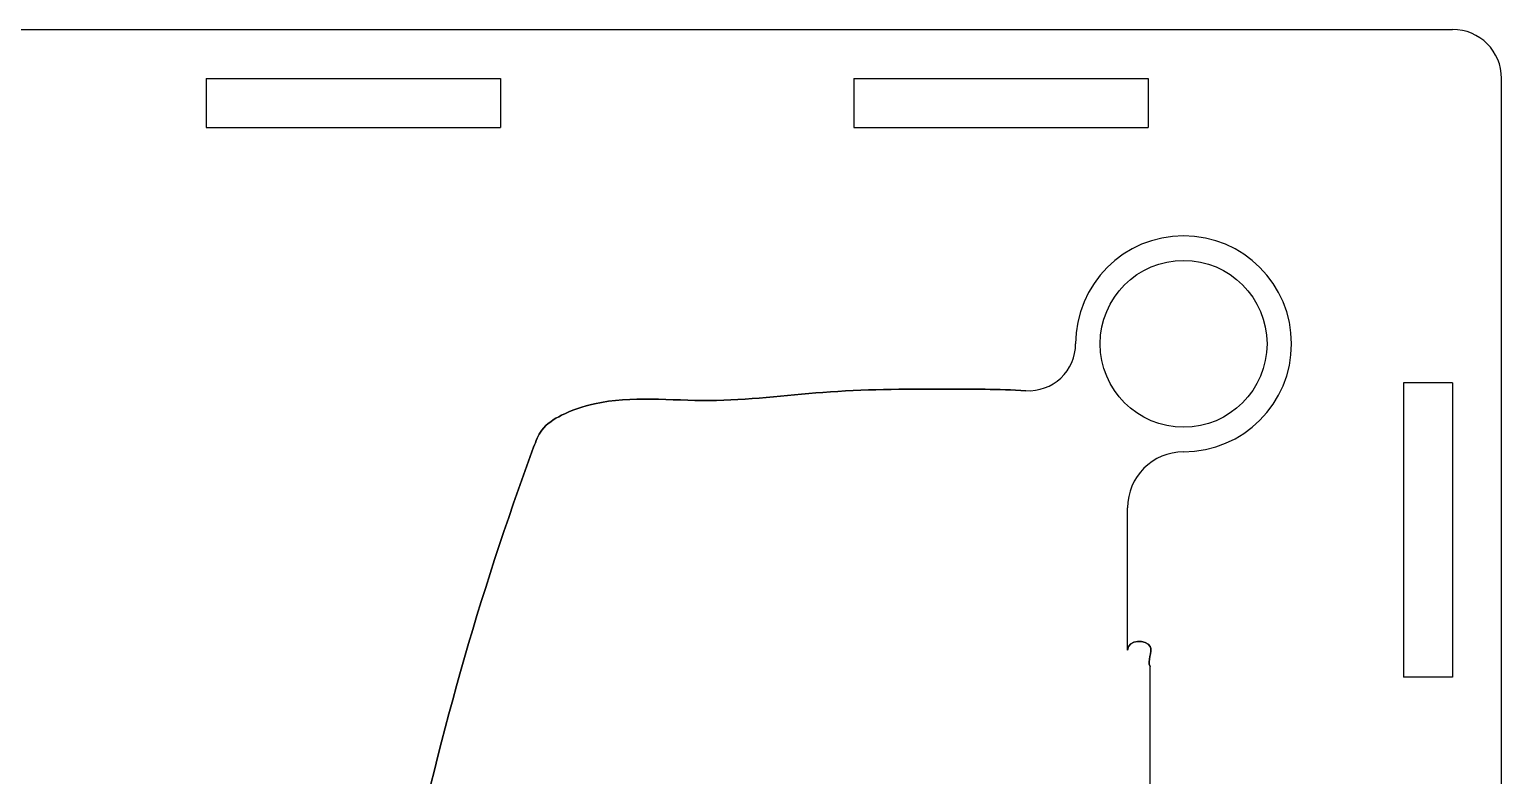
# Model space of a CAD drawing. Header units: millimetres. Extents: x -150 to 150, y -150 to 150.
# Drawn here: x 0 to 150, y 74 to 150 of the extents above; entities that cross this region are included whole.
import ezdxf

# ---------------------------------------------------------------- set-up
doc = ezdxf.new("R2010")
doc.units = ezdxf.units.MM

msp = doc.modelspace()

# ---------------------------------------------------------------- linework, layer by layer
at = {"color": 7, "linetype": 'Continuous', "lineweight": 25}
for p, q in [((-145, 150), (145, 150)), ((18, 145), (48, 145)), ((18, 145), (18, 140)), ((48, 145), (48, 140)), ((84, 145), (114, 145)), ((84, 145), (84, 140)), ((114, 145), (114, 140)), ((150, -145), (150, 145)), ((18, 140), (48, 140)), ((84, 140), (114, 140)), ((140, 114), (140, 84)), ((145, 114), (140, 114)), ((145, 114), (145, 84)), ((111.89, 86.76), (111.89, 101.25)), ((114.18, -113.14), (114.18, 85.1)), ((145, 84), (140, 84))]:
    msp.add_line(p, q, dxfattribs=at)
msp.add_circle((117.6, 117.97), 8.5, dxfattribs=at)
for centre, radius, start, end in [((145, 145), 5, 0, 90), ((117.6, 117.97), 11, 270, 180), ((101.82, 117.97), 4.78, 266.4255, 0), ((117.6, 101.25), 5.71, 90, 180)]:
    msp.add_arc(centre, radius, start, end, dxfattribs=at)
for points, knots in [([(114.18, -113.14), (113.47, -116.42), (103.1, -120.71), (86.92, -122.22), (68.46, -123.39), (54.15, -122.54), (44.32, -115.1), (42.88, -100.16), (37.1, -82.23), (32.22, -48.66), (30.34, -0.64), (35.58, 56.23), (45.92, 92.79), (52.13, 109.47), (54.51, 110.96), (60.14, 112.85), (69.31, 111.66), (81.08, 113.31), (91.88, 113.37), (98.75, 113.36), (101.52, 113.19)], [0, 0, 0, 0, 0.0255132, 0.0835222, 0.1372692, 0.1780131, 0.1977337, 0.2328309, 0.2935122, 0.3556925, 0.5098939, 0.6897156, 0.8206987, 0.8259927, 0.8328826, 0.8426155, 0.8747815, 0.9065581, 0.9405607, 0.9633463, 0.9633463, 0.9633463, 0.9633463]), ([(101.52, 113.19), (98.75, 113.36), (91.88, 113.37), (81.08, 113.31), (69.31, 111.66), (60.14, 112.85), (54.51, 110.96), (52.13, 109.47), (45.92, 92.79), (35.58, 56.23), (30.34, -0.64), (32.22, -48.66), (37.1, -82.23), (42.88, -100.16), (44.32, -115.1), (54.15, -122.54), (68.46, -123.39), (86.92, -122.22), (103.1, -120.71), (113.47, -116.42), (114.18, -113.14)], [0, 0, 0, 0, 0.0227856, 0.0567881, 0.0885648, 0.1207307, 0.1304637, 0.1373536, 0.1426476, 0.2736307, 0.4534524, 0.6076537, 0.6698341, 0.7305154, 0.7656126, 0.7853332, 0.8260771, 0.8798241, 0.937833, 0.9633463, 0.9633463, 0.9633463, 0.9633463]), ([(111.89, 86.76), (111.95, 87.86), (115.22, 87.87), (113.89, 85.63), (114.18, 85.1)], [0.0203631, 0.0203631, 0.0203631, 0.0203631, 0.5787624, 1, 1, 1, 1]), ([(114.18, 85.1), (113.89, 85.63), (115.22, 87.87), (111.95, 87.86), (111.89, 86.76)], [0.0203631, 0.0203631, 0.0203631, 0.0203631, 0.4416007, 1, 1, 1, 1])]:
    msp.add_open_spline(points, degree=3, knots=knots, dxfattribs=at)

doc.saveas('drawing.dxf')
